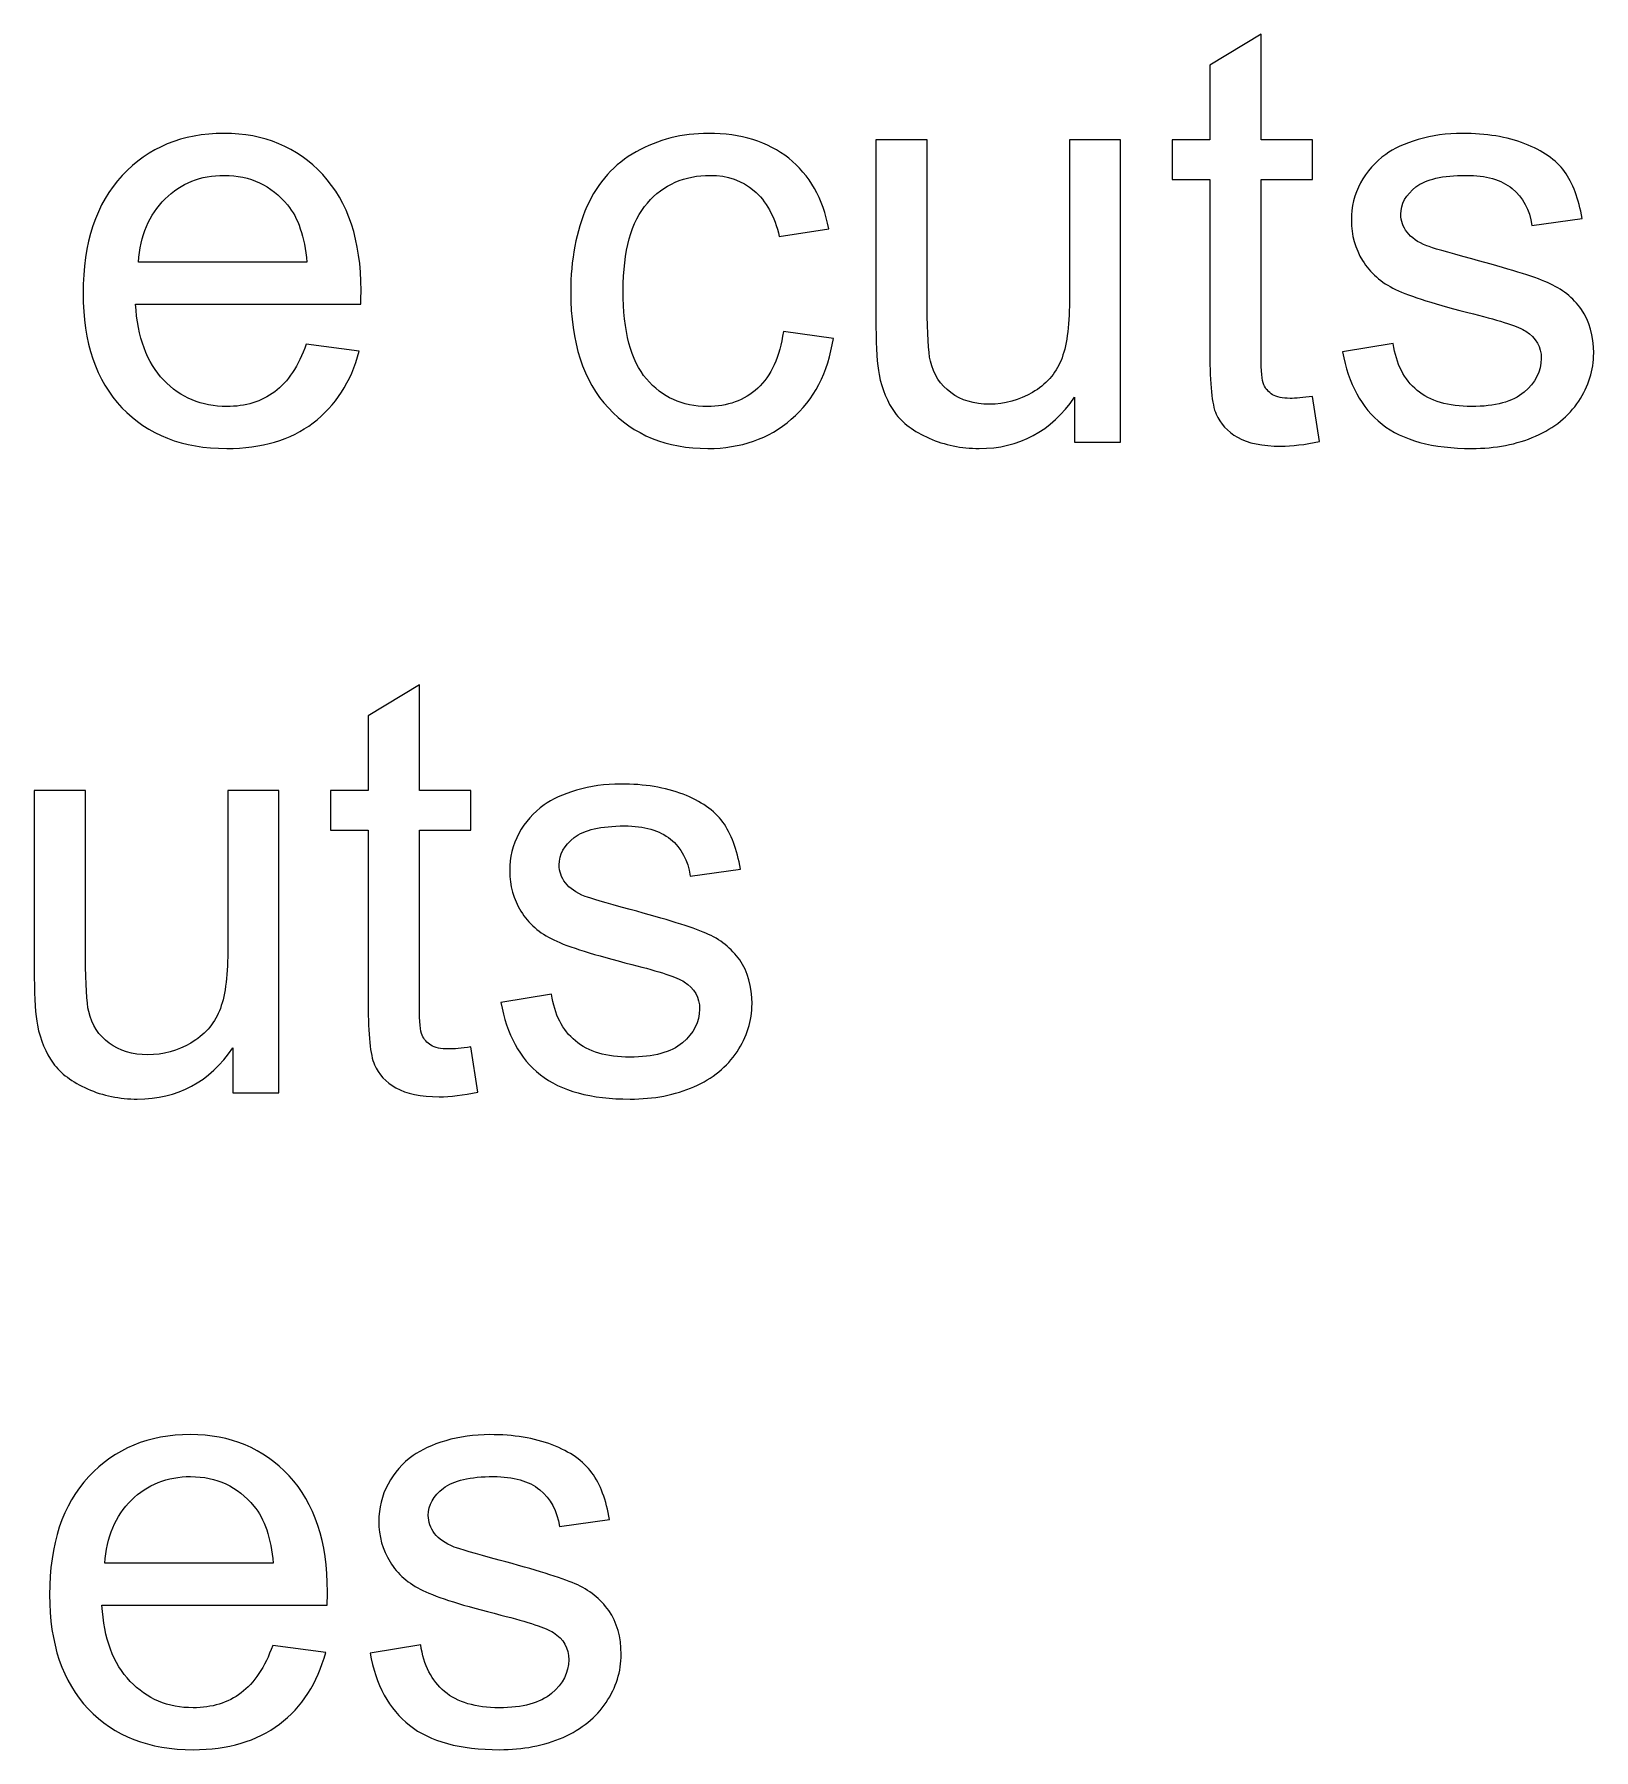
# Model space of a CAD drawing. Header units: millimetres. Extents: x -836 to 1139, y -247 to 439.
# Drawn here: x 407 to 501.4, y 333.9 to 437.9 of the extents above; entities that cross this region are included whole.
import ezdxf

# ---------------------------------------------------------------- set-up
doc = ezdxf.new("R2010")
doc.units = ezdxf.units.MM
doc.header["$MEASUREMENT"] = 0
doc.layers.add('Layer 1', color=7, linetype='Continuous')

msp = doc.modelspace()

# ---------------------------------------------------------------- linework, layer by layer
at = {"layer": 'Layer 1'}
for points, knots in [([(484.4085, 415.9201), (484.4085, 415.9201), (484.8318, 413.1802), (484.8318, 413.1802), (484.8318, 413.1802), (483.9616, 412.9979), (483.1796, 412.9039), (482.4976, 412.9039), (482.4976, 412.9039), (481.3746, 412.9039), (480.5044, 413.0802), (479.8812, 413.4389), (479.8812, 413.4389), (479.2638, 413.7976), (478.8287, 414.262), (478.5759, 414.8441), (478.5759, 414.8441), (478.3231, 415.4262), (478.1996, 416.6492), (478.1996, 418.513), (478.1996, 418.513), (478.1996, 418.513), (478.1996, 429.061), (478.1996, 429.061), (478.1996, 429.061), (478.1996, 429.061), (475.9065, 429.061), (475.9065, 429.061), (475.9065, 429.061), (475.9065, 429.061), (475.9065, 431.4599), (475.9065, 431.4599), (475.9065, 431.4599), (475.9065, 431.4599), (478.1996, 431.4599), (478.1996, 431.4599), (478.1996, 431.4599), (478.1996, 431.4599), (478.1996, 435.9872), (478.1996, 435.9872), (478.1996, 435.9872), (478.1996, 435.9872), (481.304, 437.8511), (481.304, 437.8511), (481.304, 437.8511), (481.304, 437.8511), (481.304, 431.4599), (481.304, 431.4599), (481.304, 431.4599), (481.304, 431.4599), (484.4085, 431.4599), (484.4085, 431.4599), (484.4085, 431.4599), (484.4085, 431.4599), (484.4085, 429.061), (484.4085, 429.061), (484.4085, 429.061), (484.4085, 429.061), (481.304, 429.061), (481.304, 429.061), (481.304, 429.061), (481.304, 429.061), (481.304, 418.3366), (481.304, 418.3366), (481.304, 418.3366), (481.304, 417.4488), (481.3569, 416.8785), (481.4687, 416.6257), (481.4687, 416.6257), (481.5745, 416.3728), (481.7509, 416.1729), (481.9978, 416.0201), (481.9978, 416.0201), (482.2448, 415.8731), (482.5975, 415.7966), (483.0562, 415.7966), (483.0562, 415.7966), (483.3972, 415.7966), (483.8499, 415.8378), (484.4085, 415.9201)], [0, 0, 0, 0, 0.04761905, 0.04761905, 0.04761905, 0.04761905, 0.0952381, 0.0952381, 0.0952381, 0.0952381, 0.14285714, 0.14285714, 0.14285714, 0.14285714, 0.19047619, 0.19047619, 0.19047619, 0.19047619, 0.23809524, 0.23809524, 0.23809524, 0.23809524, 0.28571429, 0.28571429, 0.28571429, 0.28571429, 0.33333333, 0.33333333, 0.33333333, 0.33333333, 0.38095238, 0.38095238, 0.38095238, 0.38095238, 0.42857143, 0.42857143, 0.42857143, 0.42857143, 0.47619048, 0.47619048, 0.47619048, 0.47619048, 0.52380952, 0.52380952, 0.52380952, 0.52380952, 0.57142857, 0.57142857, 0.57142857, 0.57142857, 0.61904762, 0.61904762, 0.61904762, 0.61904762, 0.66666667, 0.66666667, 0.66666667, 0.66666667, 0.71428571, 0.71428571, 0.71428571, 0.71428571, 0.76190476, 0.76190476, 0.76190476, 0.76190476, 0.80952381, 0.80952381, 0.80952381, 0.80952381, 0.85714286, 0.85714286, 0.85714286, 0.85714286, 0.9047619, 0.9047619, 0.9047619, 0.9047619, 1, 1, 1, 1]), ([(423.478, 419.0775), (423.478, 419.0775), (426.6883, 418.6541), (426.6883, 418.6541), (426.6883, 418.6541), (426.1885, 416.7903), (425.2537, 415.338), (423.8896, 414.3091), (423.8896, 414.3091), (422.5255, 413.2802), (420.7852, 412.7627), (418.6626, 412.7627), (418.6626, 412.7627), (415.9933, 412.7627), (413.8766, 413.5859), (412.3126, 415.2322), (412.3126, 415.2322), (410.7487, 416.8726), (409.9667, 419.1833), (409.9667, 422.1525), (409.9667, 422.1525), (409.9667, 425.2217), (410.7545, 427.6088), (412.3362, 429.3021), (412.3362, 429.3021), (413.9178, 431.0013), (415.9698, 431.848), (418.4921, 431.848), (418.4921, 431.848), (420.9322, 431.848), (422.9253, 431.019), (424.4717, 429.355), (424.4717, 429.355), (426.018, 427.6911), (426.7941, 425.351), (426.7941, 422.3348), (426.7941, 422.3348), (426.7941, 422.1525), (426.7883, 421.8762), (426.7765, 421.5116), (426.7765, 421.5116), (426.7765, 421.5116), (413.1417, 421.5116), (413.1417, 421.5116), (413.1417, 421.5116), (413.2593, 419.5067), (413.8237, 417.9662), (414.8468, 416.902), (414.8468, 416.902), (415.8639, 415.8378), (417.1398, 415.3027), (418.6626, 415.3027), (418.6626, 415.3027), (419.7974, 415.3027), (420.7675, 415.6026), (421.5672, 416.2023), (421.5672, 416.2023), (422.3727, 416.802), (423.0077, 417.7604), (423.478, 419.0775)], [0, 0, 0, 0, 0.0625, 0.0625, 0.0625, 0.0625, 0.125, 0.125, 0.125, 0.125, 0.1875, 0.1875, 0.1875, 0.1875, 0.25, 0.25, 0.25, 0.25, 0.3125, 0.3125, 0.3125, 0.3125, 0.375, 0.375, 0.375, 0.375, 0.4375, 0.4375, 0.4375, 0.4375, 0.5, 0.5, 0.5, 0.5, 0.5625, 0.5625, 0.5625, 0.5625, 0.625, 0.625, 0.625, 0.625, 0.6875, 0.6875, 0.6875, 0.6875, 0.75, 0.75, 0.75, 0.75, 0.8125, 0.8125, 0.8125, 0.8125, 0.875, 0.875, 0.875, 0.875, 1, 1, 1, 1]), ([(452.3705, 419.8536), (452.3705, 419.8536), (455.4044, 419.4302), (455.4044, 419.4302), (455.4044, 419.4302), (455.0692, 417.343), (454.2225, 415.7143), (452.8526, 414.5325), (452.8526, 414.5325), (451.4826, 413.3507), (449.7952, 412.7627), (447.802, 412.7627), (447.802, 412.7627), (445.3032, 412.7627), (443.2923, 413.58), (441.7754, 415.2145), (441.7754, 415.2145), (440.2526, 416.8491), (439.4941, 419.1892), (439.4941, 422.2348), (439.4941, 422.2348), (439.4941, 424.2104), (439.8234, 425.9331), (440.476, 427.4147), (440.476, 427.4147), (441.1286, 428.8905), (442.1223, 430.0018), (443.4628, 430.7367), (443.4628, 430.7367), (444.7975, 431.4776), (446.2498, 431.848), (447.8255, 431.848), (447.8255, 431.848), (449.807, 431.848), (451.4356, 431.3482), (452.6938, 430.3428), (452.6938, 430.3428), (453.958, 429.3374), (454.7694, 427.9086), (455.1221, 426.0624), (455.1221, 426.0624), (455.1221, 426.0624), (452.1235, 425.6038), (452.1235, 425.6038), (452.1235, 425.6038), (451.8354, 426.8327), (451.3298, 427.7558), (450.5948, 428.379), (450.5948, 428.379), (449.8658, 428.9964), (448.9838, 429.308), (447.949, 429.308), (447.949, 429.308), (446.385, 429.308), (445.115, 428.7494), (444.1331, 427.6323), (444.1331, 427.6323), (443.1571, 426.5093), (442.6691, 424.7454), (442.6691, 422.323), (442.6691, 422.323), (442.6691, 419.8653), (443.1395, 418.0838), (444.0802, 416.9726), (444.0802, 416.9726), (445.0268, 415.8613), (446.2557, 415.3027), (447.7667, 415.3027), (447.7667, 415.3027), (448.9897, 415.3027), (450.0069, 415.6732), (450.8182, 416.4199), (450.8182, 416.4199), (451.6355, 417.1607), (452.1529, 418.3072), (452.3705, 419.8536)], [0, 0, 0, 0, 0.05, 0.05, 0.05, 0.05, 0.1, 0.1, 0.1, 0.1, 0.15, 0.15, 0.15, 0.15, 0.2, 0.2, 0.2, 0.2, 0.25, 0.25, 0.25, 0.25, 0.3, 0.3, 0.3, 0.3, 0.35, 0.35, 0.35, 0.35, 0.4, 0.4, 0.4, 0.4, 0.45, 0.45, 0.45, 0.45, 0.5, 0.5, 0.5, 0.5, 0.55, 0.55, 0.55, 0.55, 0.6, 0.6, 0.6, 0.6, 0.65, 0.65, 0.65, 0.65, 0.7, 0.7, 0.7, 0.7, 0.75, 0.75, 0.75, 0.75, 0.8, 0.8, 0.8, 0.8, 0.85, 0.85, 0.85, 0.85, 0.9, 0.9, 0.9, 0.9, 1, 1, 1, 1]), ([(470.0093, 413.1508), (470.0093, 413.1508), (470.0093, 415.8731), (470.0093, 415.8731), (470.0093, 415.8731), (468.5864, 413.7976), (466.6579, 412.7627), (464.2178, 412.7627), (464.2178, 412.7627), (463.1419, 412.7627), (462.1365, 412.9685), (461.2016, 413.3801), (461.2016, 413.3801), (460.2667, 413.7976), (459.5729, 414.315), (459.1202, 414.9382), (459.1202, 414.9382), (458.6675, 415.5673), (458.35, 416.3317), (458.1677, 417.2371), (458.1677, 417.2371), (458.0442, 417.8486), (457.9796, 418.8129), (457.9796, 420.1299), (457.9796, 420.1299), (457.9796, 420.1299), (457.9796, 431.4599), (457.9796, 431.4599), (457.9796, 431.4599), (457.9796, 431.4599), (461.084, 431.4599), (461.084, 431.4599), (461.084, 431.4599), (461.084, 431.4599), (461.084, 421.3293), (461.084, 421.3293), (461.084, 421.3293), (461.084, 419.7125), (461.1487, 418.6188), (461.2722, 418.0603), (461.2722, 418.0603), (461.4662, 417.243), (461.8778, 416.608), (462.5128, 416.1435), (462.5128, 416.1435), (463.1419, 415.679), (463.918, 415.4439), (464.847, 415.4439), (464.847, 415.4439), (465.7759, 415.4439), (466.6461, 415.679), (467.4575, 416.1553), (467.4575, 416.1553), (468.2689, 416.6315), (468.8451, 417.2842), (469.1861, 418.1014), (469.1861, 418.1014), (469.5213, 418.9187), (469.6918, 420.1123), (469.6918, 421.6704), (469.6918, 421.6704), (469.6918, 421.6704), (469.6918, 431.4599), (469.6918, 431.4599), (469.6918, 431.4599), (469.6918, 431.4599), (472.7962, 431.4599), (472.7962, 431.4599), (472.7962, 431.4599), (472.7962, 431.4599), (472.7962, 413.1508), (472.7962, 413.1508), (472.7962, 413.1508), (472.7962, 413.1508), (470.0093, 413.1508), (470.0093, 413.1508)], [0, 0, 0, 0, 0.05, 0.05, 0.05, 0.05, 0.1, 0.1, 0.1, 0.1, 0.15, 0.15, 0.15, 0.15, 0.2, 0.2, 0.2, 0.2, 0.25, 0.25, 0.25, 0.25, 0.3, 0.3, 0.3, 0.3, 0.35, 0.35, 0.35, 0.35, 0.4, 0.4, 0.4, 0.4, 0.45, 0.45, 0.45, 0.45, 0.5, 0.5, 0.5, 0.5, 0.55, 0.55, 0.55, 0.55, 0.6, 0.6, 0.6, 0.6, 0.65, 0.65, 0.65, 0.65, 0.7, 0.7, 0.7, 0.7, 0.75, 0.75, 0.75, 0.75, 0.8, 0.8, 0.8, 0.8, 0.85, 0.85, 0.85, 0.85, 0.9, 0.9, 0.9, 0.9, 1, 1, 1, 1]), ([(486.237, 418.6188), (486.237, 418.6188), (489.3062, 419.1127), (489.3062, 419.1127), (489.3062, 419.1127), (489.4767, 417.8839), (489.9588, 416.9432), (490.7467, 416.2846), (490.7467, 416.2846), (491.5345, 415.632), (492.6399, 415.3027), (494.051, 415.3027), (494.051, 415.3027), (495.4798, 415.3027), (496.5381, 415.5908), (497.2319, 416.1729), (497.2319, 416.1729), (497.9198, 416.7491), (498.2667, 417.4312), (498.2667, 418.2131), (498.2667, 418.2131), (498.2667, 418.9128), (497.9551, 419.4655), (497.3377, 419.8653), (497.3377, 419.8653), (496.9026, 420.1417), (495.8443, 420.4886), (494.1627, 420.9178), (494.1627, 420.9178), (491.8932, 421.4881), (490.3233, 421.982), (489.4414, 422.3994), (489.4414, 422.3994), (488.5653, 422.8228), (487.9009, 423.399), (487.4482, 424.1398), (487.4482, 424.1398), (486.9955, 424.8748), (486.7662, 425.692), (486.7662, 426.5857), (486.7662, 426.5857), (486.7662, 427.403), (486.9543, 428.1556), (487.3247, 428.8494), (487.3247, 428.8494), (487.701, 429.5432), (488.2067, 430.1194), (488.8476, 430.578), (488.8476, 430.578), (489.3297, 430.9308), (489.9882, 431.2306), (490.8172, 431.4776), (490.8172, 431.4776), (491.6521, 431.7245), (492.54, 431.848), (493.4925, 431.848), (493.4925, 431.848), (494.9271, 431.848), (496.1853, 431.6422), (497.2672, 431.2247), (497.2672, 431.2247), (498.3549, 430.8132), (499.1545, 430.2487), (499.6719, 429.5432), (499.6719, 429.5432), (500.1835, 428.8317), (500.5421, 427.8851), (500.7361, 426.6974), (500.7361, 426.6974), (500.7361, 426.6974), (497.7023, 426.2741), (497.7023, 426.2741), (497.7023, 426.2741), (497.567, 427.2266), (497.1672, 427.9733), (496.5087, 428.5084), (496.5087, 428.5084), (495.8502, 429.0434), (494.9212, 429.308), (493.7159, 429.308), (493.7159, 429.308), (492.2989, 429.308), (491.2817, 429.0728), (490.6761, 428.6024), (490.6761, 428.6024), (490.0705, 428.1321), (489.7648, 427.5794), (489.7648, 426.9503), (489.7648, 426.9503), (489.7648, 426.5504), (489.8883, 426.1859), (490.1411, 425.8625), (490.1411, 425.8625), (490.3939, 425.5333), (490.7878, 425.2569), (491.3288, 425.0394), (491.3288, 425.0394), (491.6404, 424.9218), (492.5458, 424.6572), (494.0628, 424.2456), (494.0628, 424.2456), (496.25, 423.6636), (497.7787, 423.1814), (498.6489, 422.811), (498.6489, 422.811), (499.5191, 422.4406), (500.2011, 421.8938), (500.695, 421.1882), (500.695, 421.1882), (501.1948, 420.4768), (501.4417, 419.5949), (501.4417, 418.5365), (501.4417, 418.5365), (501.4417, 417.5076), (501.1418, 416.5375), (500.5362, 415.6261), (500.5362, 415.6261), (499.9306, 414.7148), (499.0605, 414.0092), (497.9257, 413.5095), (497.9257, 413.5095), (496.785, 413.0097), (495.4974, 412.7627), (494.0628, 412.7627), (494.0628, 412.7627), (491.6874, 412.7627), (489.8706, 413.2566), (488.6241, 414.2385), (488.6241, 414.2385), (487.3777, 415.2263), (486.5839, 416.6844), (486.237, 418.6188)], [0, 0, 0, 0, 0.02941176, 0.02941176, 0.02941176, 0.02941176, 0.05882353, 0.05882353, 0.05882353, 0.05882353, 0.08823529, 0.08823529, 0.08823529, 0.08823529, 0.11764706, 0.11764706, 0.11764706, 0.11764706, 0.14705882, 0.14705882, 0.14705882, 0.14705882, 0.17647059, 0.17647059, 0.17647059, 0.17647059, 0.20588235, 0.20588235, 0.20588235, 0.20588235, 0.23529412, 0.23529412, 0.23529412, 0.23529412, 0.26470588, 0.26470588, 0.26470588, 0.26470588, 0.29411765, 0.29411765, 0.29411765, 0.29411765, 0.32352941, 0.32352941, 0.32352941, 0.32352941, 0.35294118, 0.35294118, 0.35294118, 0.35294118, 0.38235294, 0.38235294, 0.38235294, 0.38235294, 0.41176471, 0.41176471, 0.41176471, 0.41176471, 0.44117647, 0.44117647, 0.44117647, 0.44117647, 0.47058824, 0.47058824, 0.47058824, 0.47058824, 0.5, 0.5, 0.5, 0.5, 0.52941176, 0.52941176, 0.52941176, 0.52941176, 0.55882353, 0.55882353, 0.55882353, 0.55882353, 0.58823529, 0.58823529, 0.58823529, 0.58823529, 0.61764706, 0.61764706, 0.61764706, 0.61764706, 0.64705882, 0.64705882, 0.64705882, 0.64705882, 0.67647059, 0.67647059, 0.67647059, 0.67647059, 0.70588235, 0.70588235, 0.70588235, 0.70588235, 0.73529412, 0.73529412, 0.73529412, 0.73529412, 0.76470588, 0.76470588, 0.76470588, 0.76470588, 0.79411765, 0.79411765, 0.79411765, 0.79411765, 0.82352941, 0.82352941, 0.82352941, 0.82352941, 0.85294118, 0.85294118, 0.85294118, 0.85294118, 0.88235294, 0.88235294, 0.88235294, 0.88235294, 0.91176471, 0.91176471, 0.91176471, 0.91176471, 0.94117647, 0.94117647, 0.94117647, 0.94117647, 1, 1, 1, 1]), ([(413.3181, 424.0516), (413.3181, 424.0516), (423.5133, 424.0516), (423.5133, 424.0516), (423.5133, 424.0516), (423.3781, 425.5921), (422.9841, 426.7445), (422.3433, 427.5147), (422.3433, 427.5147), (421.3614, 428.7083), (420.0796, 429.308), (418.5098, 429.308), (418.5098, 429.308), (417.0869, 429.308), (415.8933, 428.8317), (414.9232, 427.8792), (414.9232, 427.8792), (413.9589, 426.9267), (413.4239, 425.6509), (413.3181, 424.0516)], [0, 0, 0, 0, 0.16666667, 0.16666667, 0.16666667, 0.16666667, 0.33333333, 0.33333333, 0.33333333, 0.33333333, 0.5, 0.5, 0.5, 0.5, 0.66666667, 0.66666667, 0.66666667, 0.66666667, 1, 1, 1, 1]), ([(433.4381, 376.509), (433.4381, 376.509), (433.8614, 373.7691), (433.8614, 373.7691), (433.8614, 373.7691), (432.9912, 373.5868), (432.2092, 373.4928), (431.5272, 373.4928), (431.5272, 373.4928), (430.4042, 373.4928), (429.534, 373.6691), (428.9108, 374.0278), (428.9108, 374.0278), (428.2934, 374.3865), (427.8583, 374.8509), (427.6055, 375.433), (427.6055, 375.433), (427.3527, 376.0151), (427.2292, 377.2381), (427.2292, 379.1019), (427.2292, 379.1019), (427.2292, 379.1019), (427.2292, 389.6499), (427.2292, 389.6499), (427.2292, 389.6499), (427.2292, 389.6499), (424.9361, 389.6499), (424.9361, 389.6499), (424.9361, 389.6499), (424.9361, 389.6499), (424.9361, 392.0488), (424.9361, 392.0488), (424.9361, 392.0488), (424.9361, 392.0488), (427.2292, 392.0488), (427.2292, 392.0488), (427.2292, 392.0488), (427.2292, 392.0488), (427.2292, 396.5761), (427.2292, 396.5761), (427.2292, 396.5761), (427.2292, 396.5761), (430.3336, 398.44), (430.3336, 398.44), (430.3336, 398.44), (430.3336, 398.44), (430.3336, 392.0488), (430.3336, 392.0488), (430.3336, 392.0488), (430.3336, 392.0488), (433.4381, 392.0488), (433.4381, 392.0488), (433.4381, 392.0488), (433.4381, 392.0488), (433.4381, 389.6499), (433.4381, 389.6499), (433.4381, 389.6499), (433.4381, 389.6499), (430.3336, 389.6499), (430.3336, 389.6499), (430.3336, 389.6499), (430.3336, 389.6499), (430.3336, 378.9255), (430.3336, 378.9255), (430.3336, 378.9255), (430.3336, 378.0377), (430.3865, 377.4674), (430.4983, 377.2146), (430.4983, 377.2146), (430.6041, 376.9617), (430.7805, 376.7618), (431.0274, 376.609), (431.0274, 376.609), (431.2744, 376.462), (431.6271, 376.3855), (432.0858, 376.3855), (432.0858, 376.3855), (432.4268, 376.3855), (432.8795, 376.4267), (433.4381, 376.509)], [0, 0, 0, 0, 0.04761905, 0.04761905, 0.04761905, 0.04761905, 0.0952381, 0.0952381, 0.0952381, 0.0952381, 0.14285714, 0.14285714, 0.14285714, 0.14285714, 0.19047619, 0.19047619, 0.19047619, 0.19047619, 0.23809524, 0.23809524, 0.23809524, 0.23809524, 0.28571429, 0.28571429, 0.28571429, 0.28571429, 0.33333333, 0.33333333, 0.33333333, 0.33333333, 0.38095238, 0.38095238, 0.38095238, 0.38095238, 0.42857143, 0.42857143, 0.42857143, 0.42857143, 0.47619048, 0.47619048, 0.47619048, 0.47619048, 0.52380952, 0.52380952, 0.52380952, 0.52380952, 0.57142857, 0.57142857, 0.57142857, 0.57142857, 0.61904762, 0.61904762, 0.61904762, 0.61904762, 0.66666667, 0.66666667, 0.66666667, 0.66666667, 0.71428571, 0.71428571, 0.71428571, 0.71428571, 0.76190476, 0.76190476, 0.76190476, 0.76190476, 0.80952381, 0.80952381, 0.80952381, 0.80952381, 0.85714286, 0.85714286, 0.85714286, 0.85714286, 0.9047619, 0.9047619, 0.9047619, 0.9047619, 1, 1, 1, 1]), ([(419.0389, 373.7397), (419.0389, 373.7397), (419.0389, 376.462), (419.0389, 376.462), (419.0389, 376.462), (417.616, 374.3865), (415.6875, 373.3516), (413.2474, 373.3516), (413.2474, 373.3516), (412.1715, 373.3516), (411.1661, 373.5574), (410.2312, 373.969), (410.2312, 373.969), (409.2963, 374.3865), (408.6025, 374.9039), (408.1498, 375.5271), (408.1498, 375.5271), (407.6971, 376.1562), (407.3796, 376.9206), (407.1973, 377.826), (407.1973, 377.826), (407.0738, 378.4375), (407.0092, 379.4018), (407.0092, 380.7188), (407.0092, 380.7188), (407.0092, 380.7188), (407.0092, 392.0488), (407.0092, 392.0488), (407.0092, 392.0488), (407.0092, 392.0488), (410.1136, 392.0488), (410.1136, 392.0488), (410.1136, 392.0488), (410.1136, 392.0488), (410.1136, 381.9182), (410.1136, 381.9182), (410.1136, 381.9182), (410.1136, 380.3014), (410.1783, 379.2077), (410.3018, 378.6492), (410.3018, 378.6492), (410.4958, 377.8319), (410.9074, 377.1969), (411.5424, 376.7324), (411.5424, 376.7324), (412.1715, 376.2679), (412.9476, 376.0328), (413.8766, 376.0328), (413.8766, 376.0328), (414.8055, 376.0328), (415.6757, 376.2679), (416.4871, 376.7442), (416.4871, 376.7442), (417.2985, 377.2204), (417.8747, 377.8731), (418.2157, 378.6903), (418.2157, 378.6903), (418.5509, 379.5076), (418.7214, 380.7012), (418.7214, 382.2593), (418.7214, 382.2593), (418.7214, 382.2593), (418.7214, 392.0488), (418.7214, 392.0488), (418.7214, 392.0488), (418.7214, 392.0488), (421.8258, 392.0488), (421.8258, 392.0488), (421.8258, 392.0488), (421.8258, 392.0488), (421.8258, 373.7397), (421.8258, 373.7397), (421.8258, 373.7397), (421.8258, 373.7397), (419.0389, 373.7397), (419.0389, 373.7397)], [0, 0, 0, 0, 0.05, 0.05, 0.05, 0.05, 0.1, 0.1, 0.1, 0.1, 0.15, 0.15, 0.15, 0.15, 0.2, 0.2, 0.2, 0.2, 0.25, 0.25, 0.25, 0.25, 0.3, 0.3, 0.3, 0.3, 0.35, 0.35, 0.35, 0.35, 0.4, 0.4, 0.4, 0.4, 0.45, 0.45, 0.45, 0.45, 0.5, 0.5, 0.5, 0.5, 0.55, 0.55, 0.55, 0.55, 0.6, 0.6, 0.6, 0.6, 0.65, 0.65, 0.65, 0.65, 0.7, 0.7, 0.7, 0.7, 0.75, 0.75, 0.75, 0.75, 0.8, 0.8, 0.8, 0.8, 0.85, 0.85, 0.85, 0.85, 0.9, 0.9, 0.9, 0.9, 1, 1, 1, 1]), ([(435.2666, 379.2077), (435.2666, 379.2077), (438.3358, 379.7016), (438.3358, 379.7016), (438.3358, 379.7016), (438.5063, 378.4728), (438.9884, 377.5321), (439.7763, 376.8735), (439.7763, 376.8735), (440.5641, 376.2209), (441.6695, 375.8916), (443.0806, 375.8916), (443.0806, 375.8916), (444.5094, 375.8916), (445.5677, 376.1797), (446.2615, 376.7618), (446.2615, 376.7618), (446.9494, 377.338), (447.2963, 378.0201), (447.2963, 378.802), (447.2963, 378.802), (447.2963, 379.5017), (446.9847, 380.0544), (446.3673, 380.4542), (446.3673, 380.4542), (445.9322, 380.7306), (444.8739, 381.0775), (443.1923, 381.5067), (443.1923, 381.5067), (440.9228, 382.077), (439.3529, 382.5709), (438.471, 382.9883), (438.471, 382.9883), (437.5949, 383.4117), (436.9305, 383.9879), (436.4778, 384.7287), (436.4778, 384.7287), (436.0251, 385.4637), (435.7958, 386.2809), (435.7958, 387.1746), (435.7958, 387.1746), (435.7958, 387.9919), (435.9839, 388.7445), (436.3543, 389.4383), (436.3543, 389.4383), (436.7306, 390.1321), (437.2363, 390.7083), (437.8772, 391.1669), (437.8772, 391.1669), (438.3593, 391.5197), (439.0178, 391.8195), (439.8468, 392.0665), (439.8468, 392.0665), (440.6817, 392.3134), (441.5696, 392.4369), (442.5221, 392.4369), (442.5221, 392.4369), (443.9567, 392.4369), (445.2149, 392.2311), (446.2968, 391.8136), (446.2968, 391.8136), (447.3845, 391.4021), (448.1841, 390.8376), (448.7015, 390.1321), (448.7015, 390.1321), (449.2131, 389.4206), (449.5717, 388.474), (449.7657, 387.2863), (449.7657, 387.2863), (449.7657, 387.2863), (446.7319, 386.863), (446.7319, 386.863), (446.7319, 386.863), (446.5966, 387.8155), (446.1968, 388.5622), (445.5383, 389.0973), (445.5383, 389.0973), (444.8798, 389.6323), (443.9508, 389.8969), (442.7455, 389.8969), (442.7455, 389.8969), (441.3285, 389.8969), (440.3113, 389.6617), (439.7057, 389.1913), (439.7057, 389.1913), (439.1001, 388.721), (438.7944, 388.1683), (438.7944, 387.5392), (438.7944, 387.5392), (438.7944, 387.1393), (438.9179, 386.7748), (439.1707, 386.4514), (439.1707, 386.4514), (439.4235, 386.1222), (439.8174, 385.8458), (440.3584, 385.6283), (440.3584, 385.6283), (440.67, 385.5107), (441.5754, 385.2461), (443.0924, 384.8345), (443.0924, 384.8345), (445.2796, 384.2525), (446.8083, 383.7703), (447.6785, 383.3999), (447.6785, 383.3999), (448.5487, 383.0295), (449.2307, 382.4827), (449.7246, 381.7771), (449.7246, 381.7771), (450.2244, 381.0657), (450.4713, 380.1838), (450.4713, 379.1254), (450.4713, 379.1254), (450.4713, 378.0965), (450.1714, 377.1264), (449.5658, 376.215), (449.5658, 376.215), (448.9602, 375.3037), (448.0901, 374.5981), (446.9553, 374.0984), (446.9553, 374.0984), (445.8146, 373.5986), (444.527, 373.3516), (443.0924, 373.3516), (443.0924, 373.3516), (440.717, 373.3516), (438.9002, 373.8455), (437.6537, 374.8274), (437.6537, 374.8274), (436.4073, 375.8152), (435.6135, 377.2733), (435.2666, 379.2077)], [0, 0, 0, 0, 0.02941176, 0.02941176, 0.02941176, 0.02941176, 0.05882353, 0.05882353, 0.05882353, 0.05882353, 0.08823529, 0.08823529, 0.08823529, 0.08823529, 0.11764706, 0.11764706, 0.11764706, 0.11764706, 0.14705882, 0.14705882, 0.14705882, 0.14705882, 0.17647059, 0.17647059, 0.17647059, 0.17647059, 0.20588235, 0.20588235, 0.20588235, 0.20588235, 0.23529412, 0.23529412, 0.23529412, 0.23529412, 0.26470588, 0.26470588, 0.26470588, 0.26470588, 0.29411765, 0.29411765, 0.29411765, 0.29411765, 0.32352941, 0.32352941, 0.32352941, 0.32352941, 0.35294118, 0.35294118, 0.35294118, 0.35294118, 0.38235294, 0.38235294, 0.38235294, 0.38235294, 0.41176471, 0.41176471, 0.41176471, 0.41176471, 0.44117647, 0.44117647, 0.44117647, 0.44117647, 0.47058824, 0.47058824, 0.47058824, 0.47058824, 0.5, 0.5, 0.5, 0.5, 0.52941176, 0.52941176, 0.52941176, 0.52941176, 0.55882353, 0.55882353, 0.55882353, 0.55882353, 0.58823529, 0.58823529, 0.58823529, 0.58823529, 0.61764706, 0.61764706, 0.61764706, 0.61764706, 0.64705882, 0.64705882, 0.64705882, 0.64705882, 0.67647059, 0.67647059, 0.67647059, 0.67647059, 0.70588235, 0.70588235, 0.70588235, 0.70588235, 0.73529412, 0.73529412, 0.73529412, 0.73529412, 0.76470588, 0.76470588, 0.76470588, 0.76470588, 0.79411765, 0.79411765, 0.79411765, 0.79411765, 0.82352941, 0.82352941, 0.82352941, 0.82352941, 0.85294118, 0.85294118, 0.85294118, 0.85294118, 0.88235294, 0.88235294, 0.88235294, 0.88235294, 0.91176471, 0.91176471, 0.91176471, 0.91176471, 0.94117647, 0.94117647, 0.94117647, 0.94117647, 1, 1, 1, 1]), ([(421.4437, 340.2553), (421.4437, 340.2553), (424.654, 339.8319), (424.654, 339.8319), (424.654, 339.8319), (424.1542, 337.9681), (423.2194, 336.5158), (421.8553, 335.4869), (421.8553, 335.4869), (420.4912, 334.458), (418.7509, 333.9405), (416.6283, 333.9405), (416.6283, 333.9405), (413.959, 333.9405), (411.8423, 334.7637), (410.2783, 336.41), (410.2783, 336.41), (408.7144, 338.0504), (407.9324, 340.3611), (407.9324, 343.3303), (407.9324, 343.3303), (407.9324, 346.3995), (408.7202, 348.7866), (410.3019, 350.4799), (410.3019, 350.4799), (411.8835, 352.1791), (413.9355, 353.0258), (416.4578, 353.0258), (416.4578, 353.0258), (418.8979, 353.0258), (420.891, 352.1968), (422.4374, 350.5328), (422.4374, 350.5328), (423.9837, 348.8689), (424.7598, 346.5288), (424.7598, 343.5126), (424.7598, 343.5126), (424.7598, 343.3303), (424.754, 343.054), (424.7422, 342.6894), (424.7422, 342.6894), (424.7422, 342.6894), (411.1074, 342.6894), (411.1074, 342.6894), (411.1074, 342.6894), (411.225, 340.6845), (411.7894, 339.144), (412.8125, 338.0798), (412.8125, 338.0798), (413.8296, 337.0156), (415.1055, 336.4805), (416.6283, 336.4805), (416.6283, 336.4805), (417.7631, 336.4805), (418.7332, 336.7804), (419.5329, 337.3801), (419.5329, 337.3801), (420.3384, 337.9798), (420.9734, 338.9382), (421.4437, 340.2553)], [0, 0, 0, 0, 0.0625, 0.0625, 0.0625, 0.0625, 0.125, 0.125, 0.125, 0.125, 0.1875, 0.1875, 0.1875, 0.1875, 0.25, 0.25, 0.25, 0.25, 0.3125, 0.3125, 0.3125, 0.3125, 0.375, 0.375, 0.375, 0.375, 0.4375, 0.4375, 0.4375, 0.4375, 0.5, 0.5, 0.5, 0.5, 0.5625, 0.5625, 0.5625, 0.5625, 0.625, 0.625, 0.625, 0.625, 0.6875, 0.6875, 0.6875, 0.6875, 0.75, 0.75, 0.75, 0.75, 0.8125, 0.8125, 0.8125, 0.8125, 0.875, 0.875, 0.875, 0.875, 1, 1, 1, 1]), ([(427.341, 339.7966), (427.341, 339.7966), (430.4102, 340.2905), (430.4102, 340.2905), (430.4102, 340.2905), (430.5807, 339.0617), (431.0628, 338.121), (431.8507, 337.4624), (431.8507, 337.4624), (432.6385, 336.8098), (433.7439, 336.4805), (435.155, 336.4805), (435.155, 336.4805), (436.5838, 336.4805), (437.6421, 336.7686), (438.3359, 337.3507), (438.3359, 337.3507), (439.0238, 337.9269), (439.3707, 338.609), (439.3707, 339.3909), (439.3707, 339.3909), (439.3707, 340.0906), (439.0591, 340.6433), (438.4417, 341.0431), (438.4417, 341.0431), (438.0066, 341.3195), (436.9483, 341.6664), (435.2667, 342.0956), (435.2667, 342.0956), (432.9972, 342.6659), (431.4273, 343.1598), (430.5454, 343.5772), (430.5454, 343.5772), (429.6693, 344.0006), (429.0049, 344.5768), (428.5522, 345.3176), (428.5522, 345.3176), (428.0995, 346.0526), (427.8702, 346.8698), (427.8702, 347.7635), (427.8702, 347.7635), (427.8702, 348.5808), (428.0583, 349.3334), (428.4287, 350.0272), (428.4287, 350.0272), (428.805, 350.721), (429.3107, 351.2972), (429.9516, 351.7558), (429.9516, 351.7558), (430.4337, 352.1086), (431.0922, 352.4084), (431.9212, 352.6554), (431.9212, 352.6554), (432.7561, 352.9023), (433.644, 353.0258), (434.5965, 353.0258), (434.5965, 353.0258), (436.0311, 353.0258), (437.2893, 352.82), (438.3712, 352.4025), (438.3712, 352.4025), (439.4589, 351.991), (440.2585, 351.4265), (440.7759, 350.721), (440.7759, 350.721), (441.2875, 350.0095), (441.6461, 349.0629), (441.8401, 347.8752), (441.8401, 347.8752), (441.8401, 347.8752), (438.8063, 347.4519), (438.8063, 347.4519), (438.8063, 347.4519), (438.671, 348.4044), (438.2712, 349.1511), (437.6127, 349.6862), (437.6127, 349.6862), (436.9542, 350.2212), (436.0252, 350.4858), (434.8199, 350.4858), (434.8199, 350.4858), (433.4029, 350.4858), (432.3857, 350.2506), (431.7801, 349.7802), (431.7801, 349.7802), (431.1745, 349.3099), (430.8688, 348.7572), (430.8688, 348.1281), (430.8688, 348.1281), (430.8688, 347.7282), (430.9923, 347.3637), (431.2451, 347.0403), (431.2451, 347.0403), (431.4979, 346.7111), (431.8918, 346.4347), (432.4328, 346.2172), (432.4328, 346.2172), (432.7444, 346.0996), (433.6498, 345.835), (435.1668, 345.4234), (435.1668, 345.4234), (437.354, 344.8414), (438.8827, 344.3592), (439.7529, 343.9888), (439.7529, 343.9888), (440.6231, 343.6184), (441.3051, 343.0716), (441.799, 342.366), (441.799, 342.366), (442.2988, 341.6546), (442.5457, 340.7727), (442.5457, 339.7143), (442.5457, 339.7143), (442.5457, 338.6854), (442.2458, 337.7153), (441.6402, 336.8039), (441.6402, 336.8039), (441.0346, 335.8926), (440.1645, 335.187), (439.0297, 334.6873), (439.0297, 334.6873), (437.889, 334.1875), (436.6014, 333.9405), (435.1668, 333.9405), (435.1668, 333.9405), (432.7914, 333.9405), (430.9746, 334.4344), (429.7281, 335.4163), (429.7281, 335.4163), (428.4817, 336.4041), (427.6879, 337.8622), (427.341, 339.7966)], [0, 0, 0, 0, 0.02941176, 0.02941176, 0.02941176, 0.02941176, 0.05882353, 0.05882353, 0.05882353, 0.05882353, 0.08823529, 0.08823529, 0.08823529, 0.08823529, 0.11764706, 0.11764706, 0.11764706, 0.11764706, 0.14705882, 0.14705882, 0.14705882, 0.14705882, 0.17647059, 0.17647059, 0.17647059, 0.17647059, 0.20588235, 0.20588235, 0.20588235, 0.20588235, 0.23529412, 0.23529412, 0.23529412, 0.23529412, 0.26470588, 0.26470588, 0.26470588, 0.26470588, 0.29411765, 0.29411765, 0.29411765, 0.29411765, 0.32352941, 0.32352941, 0.32352941, 0.32352941, 0.35294118, 0.35294118, 0.35294118, 0.35294118, 0.38235294, 0.38235294, 0.38235294, 0.38235294, 0.41176471, 0.41176471, 0.41176471, 0.41176471, 0.44117647, 0.44117647, 0.44117647, 0.44117647, 0.47058824, 0.47058824, 0.47058824, 0.47058824, 0.5, 0.5, 0.5, 0.5, 0.52941176, 0.52941176, 0.52941176, 0.52941176, 0.55882353, 0.55882353, 0.55882353, 0.55882353, 0.58823529, 0.58823529, 0.58823529, 0.58823529, 0.61764706, 0.61764706, 0.61764706, 0.61764706, 0.64705882, 0.64705882, 0.64705882, 0.64705882, 0.67647059, 0.67647059, 0.67647059, 0.67647059, 0.70588235, 0.70588235, 0.70588235, 0.70588235, 0.73529412, 0.73529412, 0.73529412, 0.73529412, 0.76470588, 0.76470588, 0.76470588, 0.76470588, 0.79411765, 0.79411765, 0.79411765, 0.79411765, 0.82352941, 0.82352941, 0.82352941, 0.82352941, 0.85294118, 0.85294118, 0.85294118, 0.85294118, 0.88235294, 0.88235294, 0.88235294, 0.88235294, 0.91176471, 0.91176471, 0.91176471, 0.91176471, 0.94117647, 0.94117647, 0.94117647, 0.94117647, 1, 1, 1, 1]), ([(411.2838, 345.2294), (411.2838, 345.2294), (421.479, 345.2294), (421.479, 345.2294), (421.479, 345.2294), (421.3438, 346.7699), (420.9498, 347.9223), (420.309, 348.6925), (420.309, 348.6925), (419.3271, 349.8861), (418.0453, 350.4858), (416.4755, 350.4858), (416.4755, 350.4858), (415.0526, 350.4858), (413.859, 350.0095), (412.8889, 349.057), (412.8889, 349.057), (411.9246, 348.1045), (411.3896, 346.8287), (411.2838, 345.2294)], [0, 0, 0, 0, 0.16666667, 0.16666667, 0.16666667, 0.16666667, 0.33333333, 0.33333333, 0.33333333, 0.33333333, 0.5, 0.5, 0.5, 0.5, 0.66666667, 0.66666667, 0.66666667, 0.66666667, 1, 1, 1, 1])]:
    msp.add_open_spline(points, degree=3, knots=knots, dxfattribs=at)

doc.saveas('drawing.dxf')
